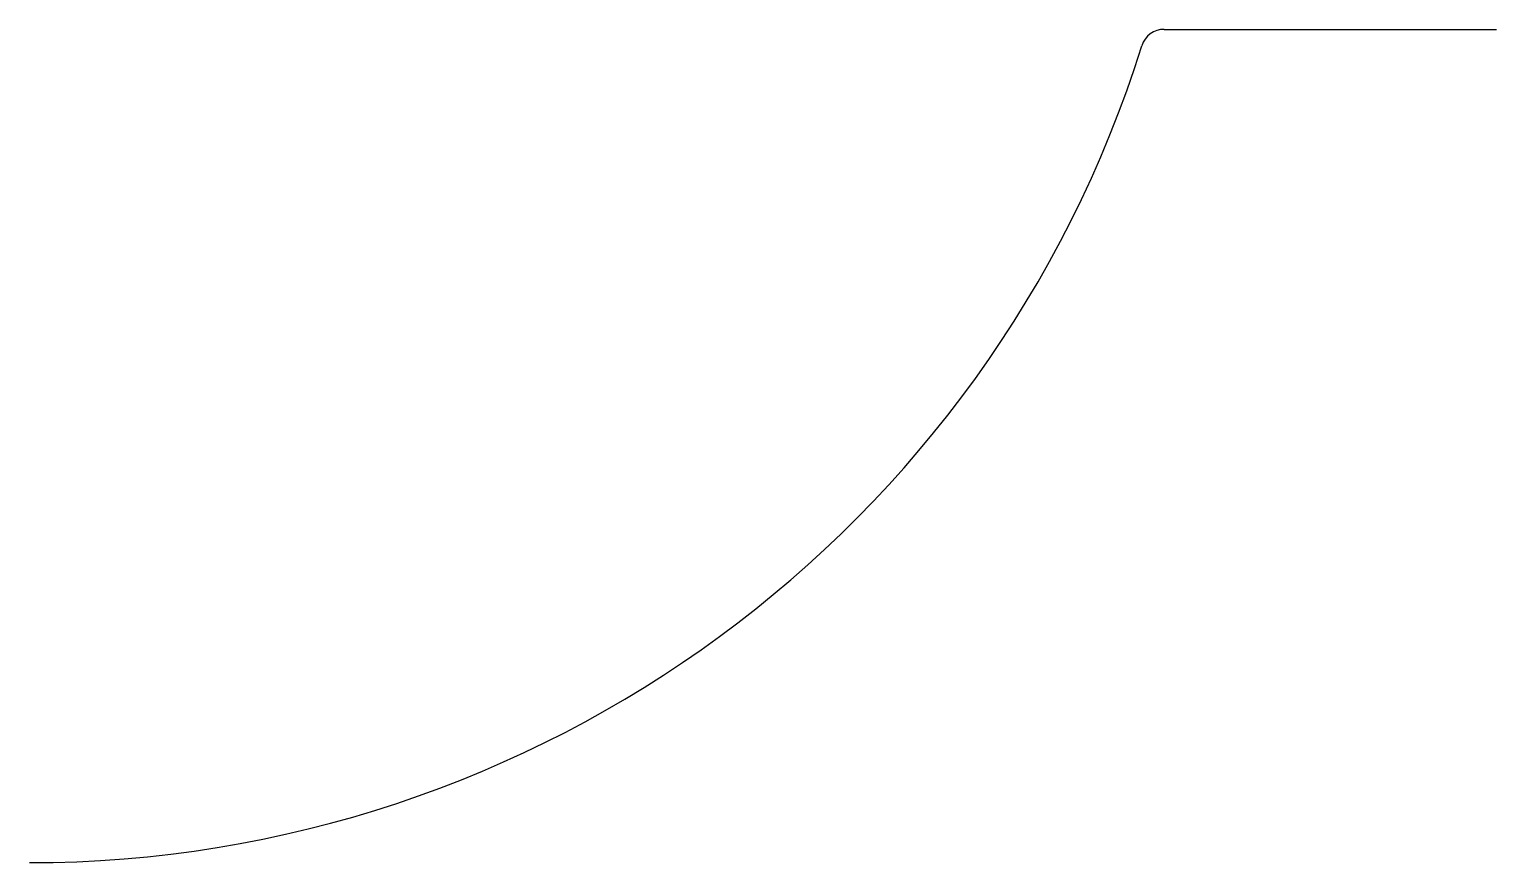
# Model space of a CAD drawing. Header units: millimetres. Extents: x 100 to 226, y 450 to 522.
import ezdxf

# ---------------------------------------------------------------- set-up
doc = ezdxf.new("R2010")
doc.units = ezdxf.units.MM

msp = doc.modelspace()

# ---------------------------------------------------------------- linework, layer by layer
msp.add_line((197.33, 521.5), (225.85, 521.5))
for centre, radius, start, end in [((197.33, 519.5), 2, 90, 162.6013), ((100, 550), 100, 270, 342.6013)]:
    msp.add_arc(centre, radius, start, end)

doc.saveas('drawing.dxf')
